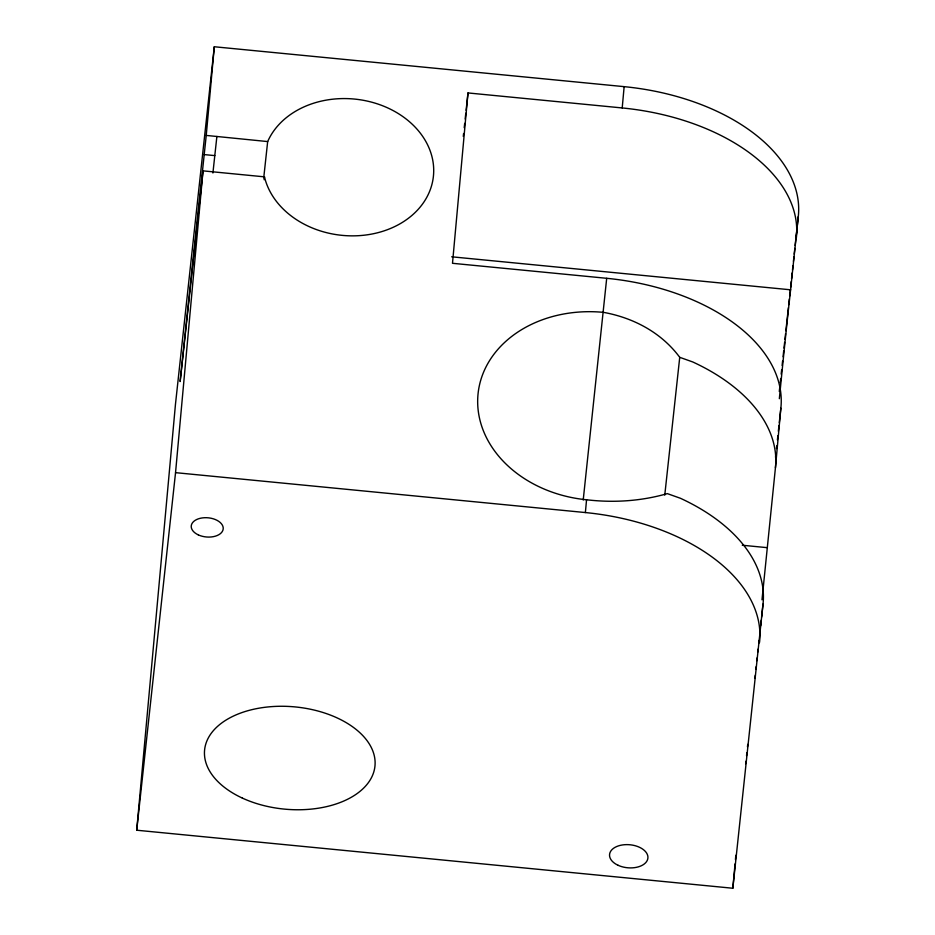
<?xml version="1.0" encoding="UTF-8"?>
<svg xmlns="http://www.w3.org/2000/svg" width="935" height="935" viewBox="0 0 935 935"><rect width="100%" height="100%" fill="white"/><g stroke="black" fill="none" stroke-linecap="round" stroke-linejoin="round"><path stroke-width="1.4" d="M762.002 599.814L775.431 467.804A187.175 112.387 5.2 0 0 692.788 361.974L679.733 357.322C661.396 332.568 633.533 317.842 603.601 312.372A117.658 94.084 6.2 0 0 477.972 394.675A117.658 94.084 6.2 0 0 586.549 499.769C613.652 502.96 641.176 501.16 667.333 493.622L680.388 498.261A187.175 112.387 5.2 0 1 763.018 604.092L732.83 888.25L136.709 830.222L175.464 404.317L214.302 46.75L624.148 86.651A187.175 112.387 5.2 0 1 798.291 216.523L790.145 294.128A117.658 0.982 -84.4 0 0 779.346 398.696M136.709 830.222L175.546 472.654L203.012 170.86L264.465 176.844A85.564 68.419 6.2 0 0 392.092 227.789A85.564 68.419 6.2 0 0 402.249 116.15A85.564 68.419 6.2 0 0 267.667 141.571L206.238 135.423L180.128 381.574L203.012 170.86M206.238 135.423L214.302 46.75M796.351 237.817A187.175 112.387 5.2 0 0 622.207 107.946L467.991 92.939L452.493 263.296L606.698 278.303A187.175 112.387 5.2 0 1 780.854 408.174L775.431 467.804M759.536 642.427A187.175 112.387 5.2 0 0 585.38 512.555L586.549 499.769M606.698 278.303L583.218 499.991M622.207 107.946L624.148 86.651M732.83 888.25L735.05 863.893M735.436 859.592L735.833 855.291M463.281 136.405L463.596 133.506M464.216 127.709L464.695 123.362M465.162 119.014L465.794 113.217M466.109 110.318L467.991 92.939M212.911 172.998L216.885 136.463M263.728 177.849L267.667 141.571M264.149 179.742L264.465 176.844M664.762 495.164L679.733 357.322M779.287 391.484L779.603 388.598M780.234 382.812L780.702 378.476M781.169 374.14L781.648 369.804M782.116 365.456L782.583 361.12M783.062 356.784L783.682 350.999M783.997 348.112L784.629 342.327M784.944 339.428L785.575 333.655M785.879 330.756L788.404 307.627M788.708 304.728L789.339 298.943M789.654 296.056L790.285 290.271M790.601 287.372L791.22 281.587M791.536 278.7L792.167 272.915M792.483 270.028L792.95 265.692M793.429 261.344L793.897 257.008M794.212 254.121L794.844 248.336M795.147 245.438L798.291 216.523M775.512 457.285L775.828 454.398M776.459 448.625L776.775 445.738M777.406 439.953L777.873 435.617M778.341 431.292L778.972 425.507M779.287 422.62L780.854 408.174M754.989 678.097L755.293 675.199M755.924 669.402L756.24 666.491M756.871 660.694L757.186 657.784M757.817 651.987L758.133 649.077M758.764 643.28L759.08 640.37M759.711 634.573L760.19 630.213M760.658 625.866L761.289 620.057M761.604 617.158L763.018 604.092M204.157 154.579L214.805 155.619M451.687 256.798L790.706 289.815M175.546 472.654L585.38 512.555M742.273 545.234L766.758 547.618M747.731 744.365A85.564 0.713 -84.4 0 1 747.462 746.925M746.843 752.804A85.564 0.713 -84.4 0 1 746.539 755.749M745.955 761.23A85.564 0.713 -84.4 0 1 745.686 763.72M242.387 798.104A85.564 51.378 5.2 0 0 374.935 766.303A85.564 51.378 5.2 0 0 252.006 709.63A85.564 51.378 5.2 0 0 242.387 798.104M618.07 865.284A19.249 11.559 5.2 0 0 647.897 858.131A19.249 11.559 5.2 0 0 620.232 845.38A19.249 11.559 5.2 0 0 618.07 865.284M198.337 534.902A16.047 9.63 5.2 0 0 223.196 528.941A16.047 9.63 5.2 0 0 200.148 518.317A16.047 9.63 5.2 0 0 198.337 534.902"/></g></svg>
